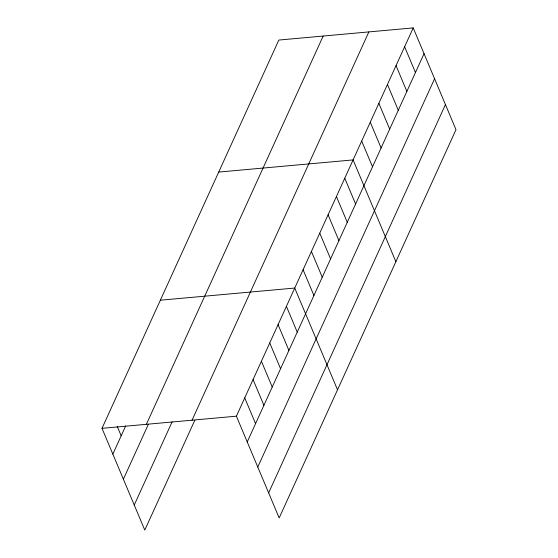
<?xml version="1.0" encoding="UTF-8"?>
<svg xmlns="http://www.w3.org/2000/svg" width="558" height="558" viewBox="0 0 558 558"><rect width="100%" height="100%" fill="white"/><g stroke="black" fill="none" stroke-linecap="round" stroke-linejoin="round"><path stroke-width="0.84" d="M194.805 420.272L144.787 530.1L102.009 428.335L278.826 40.057L413.213 27.9L455.991 129.665L279.174 517.943L236.397 416.177L413.213 27.9M112.842 454.1L125.696 425.887M146.356 424.324L323.173 36.047M123.388 479.183L148.393 424.268M134.248 505.018L172.101 421.89M192.05 420.188L368.866 31.911M247.229 441.95L424.045 53.666M257.775 467.025L434.584 78.748M268.635 492.867L445.444 104.583M218.708 172.073L353.095 159.916L395.873 261.681M160.362 300.204L294.75 288.047L337.527 389.812M102.009 428.335L236.397 416.177M404.62 46.76L415.452 72.526M396.034 65.621L406.866 91.386M387.447 84.481L398.279 110.247M378.861 103.335L389.693 129.107M370.268 122.195L381.1 147.961M361.682 141.055L372.514 166.821M344.76 178.218L355.592 203.984M336.425 196.528L347.257 222.293M328.09 214.83L338.922 240.596M319.755 233.132L330.587 258.898M311.42 251.435L322.252 277.207M303.085 269.744L313.917 295.51M286.414 306.349L297.247 332.122M278.079 324.658L288.911 350.424M269.744 342.961L280.569 368.726M261.409 361.263L272.234 387.036M253.067 379.573L263.899 405.338M244.732 397.875L255.564 423.641M117.243 426.431L121.177 435.798"/></g></svg>
